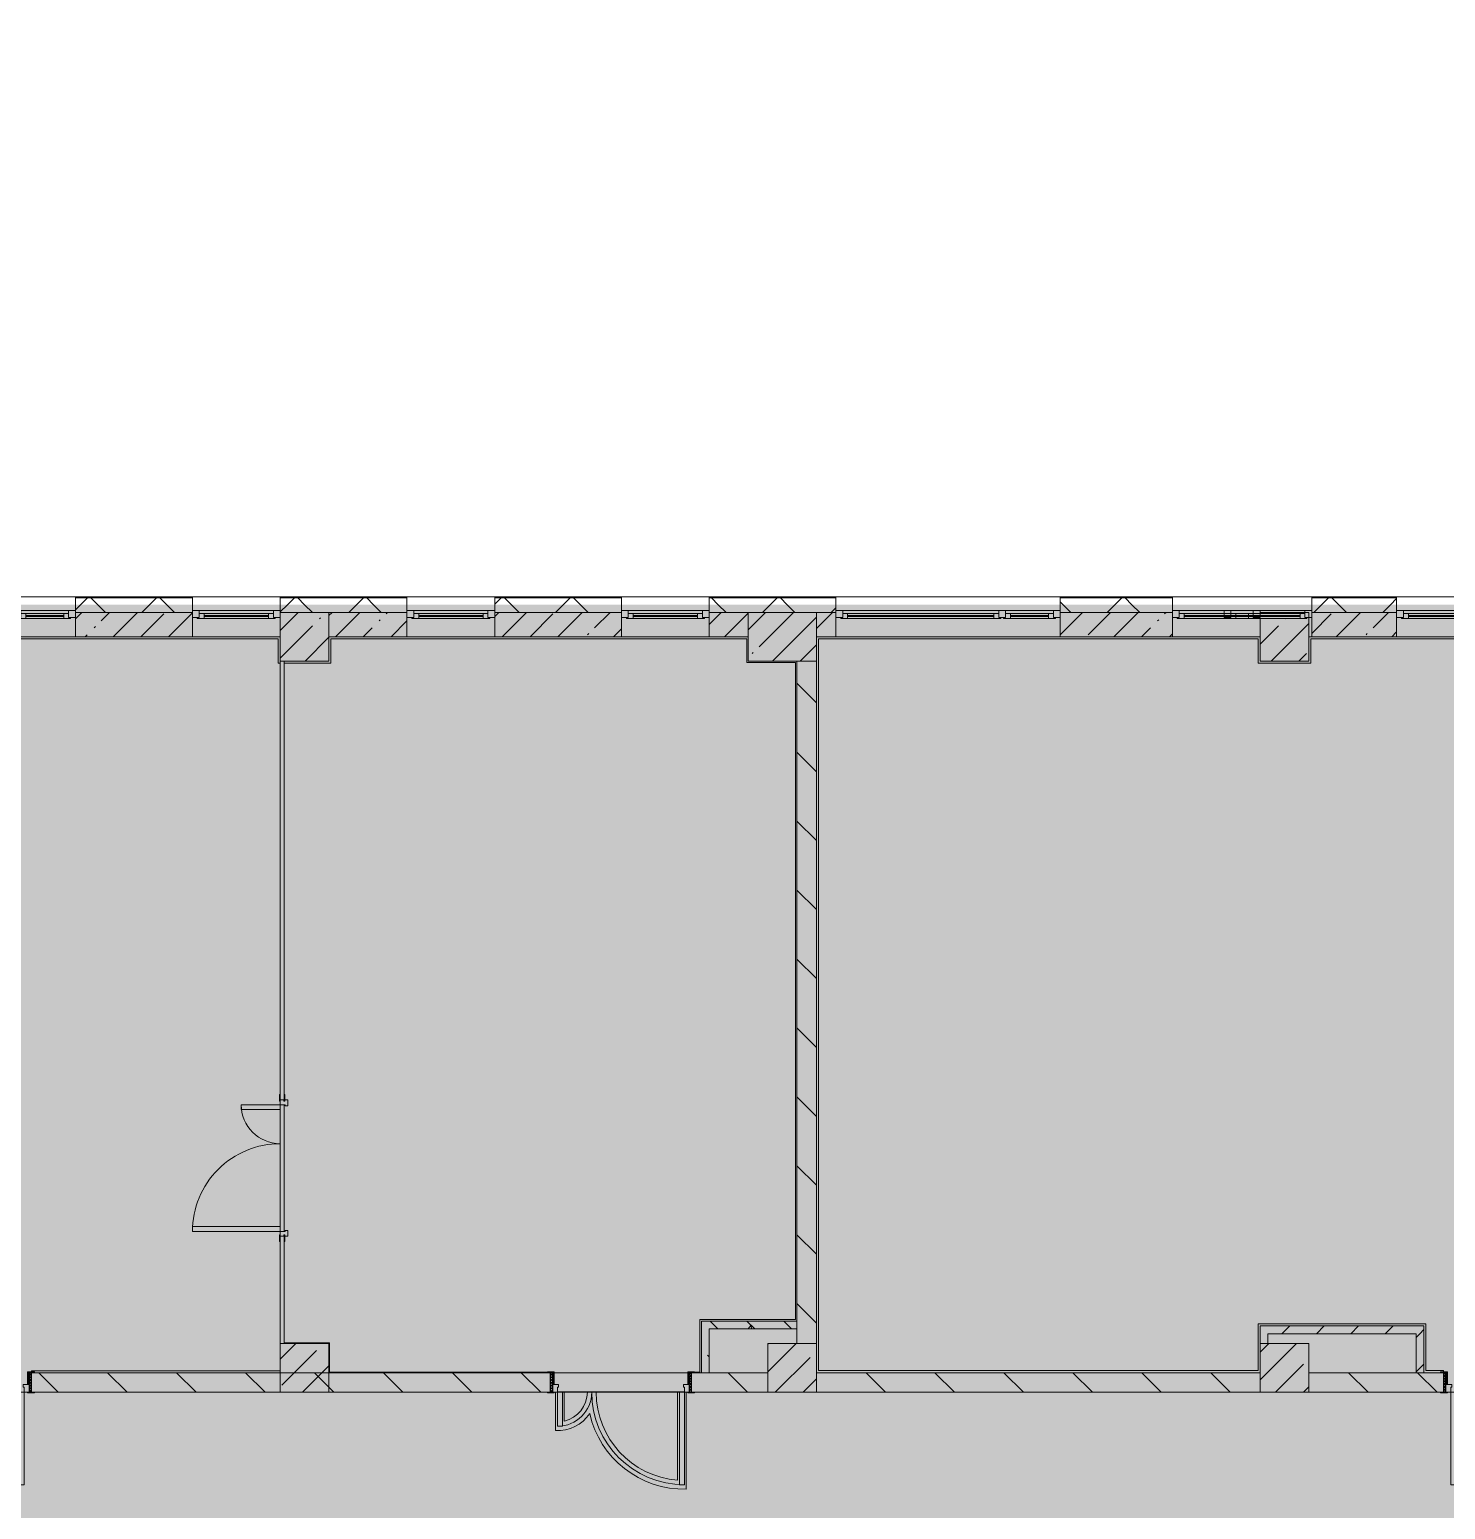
# Model space of a CAD drawing. Header units: millimetres. Extents: x 81303 to 275082, y -8553 to 29000.
# Drawn here: x 251052 to 265573, y 12198 to 27379 of the extents above; entities that cross this region are included whole.
import ezdxf

# ---------------------------------------------------------------- set-up
doc = ezdxf.new("R2010")
doc.units = ezdxf.units.MM
doc.layers.add('A-DETL-GENF-2', color=7, linetype='Continuous', lineweight=9, true_color=0xc0c0c0, transparency=0.4)
for name, color, linetype, lineweight, true_color in [('A-DOOR-1', 7, 'Continuous', 5, 0xb7b7b7), ('A-DOOR-2', 7, 'Continuous', 5, 0xe2e2e2), ('A-DOOR-3', 7, 'Continuous', 5, 0xaaaaaa), ('A-DOOR-FRAM-1', 7, 'Continuous', 5, 0xe2e2e2), ('A-DOOR-FRAM-2', 7, 'Continuous', 5, 0xb7b7b7), ('A-DOOR-FRAM-3', 7, 'Continuous', 5, 0xaaaaaa), ('A-FLOR-1', 7, 'Continuous', 5, 0xb7b7b7), ('A-GLAZ-2', 7, 'Continuous', 5, 0x737373), ('A-WALL-4', 7, 'Continuous', 5, 0x737373), ('A-WALL-5', 7, 'Continuous', 9, 0x737373), ('I-WALL-4', 7, 'Continuous', 5, 0x737373), ('I-WALL-5', 7, 'Continuous', 5, 0x787878), ('S-COLS-4', 7, 'Continuous', 5, 0x737373)]:
    doc.layers.add(name, color=color, linetype=linetype, lineweight=lineweight, true_color=true_color)
for name, color, linetype, lineweight in [('A-WALL', 7, 'Continuous', 9), ('A-WALL-3', 7, 'Continuous', 5), ('I-WALL-3', 7, 'Continuous', 5), ('S-COLS-3', 7, 'Continuous', 5)]:
    doc.layers.add(name, color=color, linetype=linetype, lineweight=lineweight)
pattern_1 = [(45, (148072.5, 0), (-285.1231, 285.1231), []), (45, (148357.62, 0), (-285.1231, 285.1231), [504.031, -100.806, 16.764, -84.042])]
pattern_2 = [(135, (148072.5, 0), (-353.5534, -353.5534), [])]
pattern_3 = [(45, (148072.5, 0), (-353.5534, 353.5534), []), (135, (148072.5, 0), (-353.5534, -353.5534), [])]
pattern_4 = [(135, (148072.5, 0), (-377.1708, -377.1708), [533.4, -88.9, 17.78, -88.9]), (135, (148072.5, 376.94), (-377.1708, -377.1708), []), (50, (148072.5, 0), (637.6445, -55.7866), [66.675, -733.425]), (355, (148072.5, 0), (-123.3494, 668.6992), [53.34, -586.74]), (100.451, (148125.64, -4.65), (514.299, 612.908), [56.665, -623.315]), (46.184, (148072.5, 177.8), (948.7764, -147.1497), [100.012, -1100.137]), (96.636, (148151.6, 165.5), (830.909, 865.997), [84.998, -934.973]), (351.184, (148072.5, 177.8), (830.918, 865.988), [80.01, -880.11]), (21, (148161.4, 133.35), (530.6506, -357.9283), [66.675, -733.425]), (326, (148161.4, 133.35), (216.308, 644.6585), [53.34, -586.74]), (71.451, (148205.6, 103.5), (746.9596, 286.7243), [56.665, -623.315]), (37.5, (148072.5, 0), (10.81053, 295.9426), [16.764, -562.864, 16.764, -578.866, -588.962]), (37.5, (148072.5, 0), (10.81053, 295.9426), [-1175.258, 16.764, -572.198]), (7.5, (148072.5, 0), (233.8692, 350.63175), [16.764, -322.834, 16.764, -549.529, -224.472]), (7.5, (148072.5, 0), (233.8692, 350.63175), [-905.891, 16.764, -207.708]), (327.5, (147874.25, 0), (474.5678, -20.0513), [16.764, -205.486, 16.764, -676.656, -920.115]), (327.5, (147874.25, 0), (474.5678, -20.0513), [-915.67, 16.764, -903.351]), (317.5, (147785.35, 0), (518.4522, 88.9934), [16.764, -272.161, 16.764, -443.738, -653.415]), (317.5, (147785.35, 0), (518.4522, 88.9934), [-749.427, 16.764, -636.651])]
pattern_5 = [(45, (148072.5, 0), (-176.7767, 176.7767), [])]

# ---------------------------------------------------------------- blocks, each defined once
blk = doc.blocks.new('120_Окно_СКБ_1Ст - 120_Окно_СКБ_1Ст 900х2500_h_ с форточкой-22877787-3_10_3_птичка')
at = {"layer": 'A-GLAZ-2'}
for p, q in [((-450, -127), (-450, -57)), ((-450, -57), (-380, -57)), ((450, -57), (-450, -57)), ((-380, -127), (-450, -127)), ((-450, -127), (-400, -127)), ((-380, -127), (-400, -127)), ((-400, -127), (-400, -137)), ((-400, -137), (400, -137)), ((400, -137), (-400, -137)), ((-380, -57), (-380, -127)), ((380, -87), (-380, -87)), ((-380, -87), (-380, -127)), ((-330, -137), (-330, -87)), ((-330, -107), (330, -107)), ((330, -117), (-330, -117)), ((330, -137), (330, -87)), ((380, -127), (380, -57)), ((380, -57), (450, -57)), ((380, -127), (380, -87)), ((450, -127), (380, -127)), ((400, -127), (380, -127)), ((400, -137), (400, -127)), ((450, -57), (450, -127))]:
    blk.add_line(p, q, dxfattribs=at)
blk = doc.blocks.new('120_Окно_СКБ_1Ст - 120_Окно_СКБ_1Ст 900х2500_h_ с форточкой-22876038-3_10_3_птичка')
at = {"layer": 'A-GLAZ-2'}
for p, q in [((-450, -127), (-450, -57)), ((-450, -57), (-380, -57)), ((450, -57), (-450, -57)), ((-380, -127), (-450, -127)), ((-450, -127), (-400, -127)), ((-380, -127), (-400, -127)), ((-400, -127), (-400, -137)), ((-400, -137), (400, -137)), ((400, -137), (-400, -137)), ((-380, -57), (-380, -127)), ((380, -87), (-380, -87)), ((-380, -87), (-380, -127)), ((-330, -137), (-330, -87)), ((-330, -107), (330, -107)), ((330, -117), (-330, -117)), ((330, -137), (330, -87)), ((380, -127), (380, -57)), ((380, -57), (450, -57)), ((380, -127), (380, -87)), ((450, -127), (380, -127)), ((400, -127), (380, -127)), ((400, -127), (450, -127)), ((400, -137), (400, -127)), ((450, -57), (450, -127))]:
    blk.add_line(p, q, dxfattribs=at)
blk = doc.blocks.new('120_Окно_СКБ_1Ст - 120_Окно_СКБ_1Ст 900х2500_h_ с форточкой-V58-3_10_3_птичка')
at = {"layer": 'A-GLAZ-2'}
for p, q in [((-450, -127), (-450, -57)), ((-450, -57), (-380, -57)), ((450, -57), (-450, -57)), ((-380, -127), (-450, -127)), ((-450, -127), (-400, -127)), ((-380, -127), (-400, -127)), ((-400, -127), (-400, -137)), ((-400, -137), (400, -137)), ((400, -137), (-400, -137)), ((-380, -57), (-380, -127)), ((380, -87), (-380, -87)), ((-380, -87), (-380, -127)), ((-330, -137), (-330, -87)), ((-330, -107), (330, -107)), ((330, -117), (-330, -117)), ((330, -137), (330, -87)), ((380, -127), (380, -57)), ((380, -57), (450, -57)), ((380, -127), (380, -87)), ((450, -127), (380, -127)), ((400, -127), (380, -127)), ((400, -127), (450, -127)), ((400, -137), (400, -127)), ((450, -57), (450, -127))]:
    blk.add_line(p, q, dxfattribs=at)
blk = doc.blocks.new('120_Окно_СКБ_2Ст_Фрамуга сверху - 120_Окно_СКБ_2Ст_2300х2500_h_ ДОО-19727959-3_10_3_птичка')
at = {"layer": 'A-GLAZ-2'}
for p, q in [((-1150, -127), (-1150, -57)), ((-1150, -57), (-1080, -57)), ((1150, -57), (-1150, -57)), ((-1080, -127), (-1150, -127)), ((-1150, -127), (-1100, -127)), ((-1080, -127), (-1100, -127)), ((-1100, -127), (-1100, -137)), ((-1100, -137), (540, -137)), ((540, -137), (-1100, -137)), ((-1080, -57), (-1080, -127)), ((-1080, -57), (1080, -57)), ((520, -87), (-1080, -87)), ((-1080, -87), (-1080, -127)), ((-1030, -137), (-1030, -87)), ((-1030, -107), (470, -107)), ((470, -117), (-1030, -117)), ((470, -137), (470, -87)), ((520, -127), (520, -57)), ((520, -57), (590, -57)), ((520, -127), (520, -87)), ((590, -127), (520, -127)), ((540, -127), (520, -127)), ((540, -127), (570, -127)), ((540, -127), (570, -127)), ((540, -137), (540, -127)), ((590, -127), (570, -127)), ((570, -127), (570, -137)), ((570, -137), (1100, -137)), ((1100, -137), (570, -137)), ((590, -57), (590, -127)), ((1080, -87), (590, -87)), ((590, -87), (590, -127)), ((640, -137), (640, -87)), ((640, -107), (1030, -107)), ((1030, -117), (640, -117)), ((1030, -137), (1030, -87)), ((1080, -127), (1080, -57)), ((1080, -57), (1150, -57)), ((1080, -127), (1080, -87)), ((1150, -127), (1080, -127)), ((1100, -127), (1080, -127)), ((1100, -127), (1150, -127)), ((1100, -137), (1100, -127)), ((1150, -57), (1150, -127))]:
    blk.add_line(p, q, dxfattribs=at)
blk = doc.blocks.new('120_Окно_СКБ_2Ст_Фрамуга сверху - 120_Окно_СКБ_2Ст_2300х2500_h_ ДОО-23103760-3_10_3_птичка')
at = {"layer": 'A-GLAZ-2'}
for p, q in [((-1150, -127), (-1150, -57)), ((-1150, -57), (-1080, -57)), ((1150, -57), (-1150, -57)), ((-1080, -127), (-1150, -127)), ((-1150, -127), (-1100, -127)), ((-1080, -127), (-1100, -127)), ((-1100, -127), (-1100, -137)), ((-1100, -137), (540, -137)), ((540, -137), (-1100, -137)), ((-1080, -57), (-1080, -127)), ((-1080, -57), (1080, -57)), ((520, -87), (-1080, -87)), ((-1080, -87), (-1080, -127)), ((-1030, -137), (-1030, -87)), ((-1030, -107), (470, -107)), ((470, -117), (-1030, -117)), ((470, -137), (470, -87)), ((520, -127), (520, -57)), ((520, -57), (590, -57)), ((520, -127), (520, -87)), ((590, -127), (520, -127)), ((540, -127), (520, -127)), ((540, -127), (570, -127)), ((540, -127), (570, -127)), ((540, -137), (540, -127)), ((590, -127), (570, -127)), ((570, -127), (570, -137)), ((570, -137), (1100, -137)), ((1100, -137), (570, -137)), ((590, -57), (590, -127)), ((1080, -87), (590, -87)), ((590, -87), (590, -127)), ((640, -137), (640, -87)), ((640, -107), (1030, -107)), ((1030, -117), (640, -117)), ((1030, -137), (1030, -87)), ((1080, -127), (1080, -57)), ((1080, -57), (1150, -57)), ((1080, -127), (1080, -87)), ((1150, -127), (1080, -127)), ((1100, -127), (1080, -127)), ((1100, -127), (1150, -127)), ((1100, -137), (1100, -127)), ((1150, -57), (1150, -127))]:
    blk.add_line(p, q, dxfattribs=at)
blk = doc.blocks.new('110_Дверь_СКБ_2Ст - Д-6_л__ ДОО_Дв_1450x2100h_Дверь из раздевальной в коридор-32357677-3_10_3_птичка')
at = {"layer": 'A-DOOR-2'}
for points in [[(-587.5, 1050), (-637.5, 1050), (-637.5, 100), (-587.5, 100), (-587.5, 543.6)], [(612.5, 450), (612.5, 100), (662.5, 100), (662.5, 450)]]:
    blk.add_hatch(color=256, dxfattribs=at).paths.add_polyline_path(points)
h = blk.add_hatch(color=256, dxfattribs=at)
h.paths.add_polyline_path([(662.5, 100), (662.5, 50), (652.5, 50), (652.5, 20), (712.5, 20), (712.5, 100), (672.8, 100)])
h.paths.add_polyline_path([(-637.5, 100), (-687.5, 100), (-687.5, 20), (-627.5, 20), (-627.5, 50), (-637.5, 50)])
at = {"layer": 'A-DOOR-3'}
h = blk.add_hatch(dxfattribs=at)
h.set_pattern_fill('FP_91', color=256, style=0, pattern_type=2)
h.set_pattern_definition([(135, (1576.41, 164.685), (-14.14214, -14.14214), []), (225, (1576.41, 164.685), (14.14214, -14.14214), [])])
h.paths.add_polyline_path([(737.5, 100), (712.5, 100), (712.5, -100), (737.5, -100), (737.5, -34.8)])
at = {"layer": 'A-DOOR-FRAM-1'}
for points in [[(-672.5, 108), (-742.5, 108), (-742.5, 100), (-672.5, 100)], [(-672.5, 20), (-687.5, 20), (-687.5, -100), (-672.5, -100), (-672.5, -34.8)], [(697.5, 108), (697.5, 100), (767.5, 100), (767.5, 108)], [(712.5, 20), (697.5, 20), (697.5, -100), (712.5, -100), (712.5, -34.8)], [(-672.5, -100), (-742.5, -100), (-742.5, -108), (-672.5, -108)], [(697.5, -100), (697.5, -108), (767.5, -108), (767.5, -100)]]:
    blk.add_hatch(color=256, dxfattribs=at).paths.add_polyline_path(points)
at = {"layer": 'A-DOOR-FRAM-3'}
h = blk.add_hatch(dxfattribs=at)
h.set_pattern_fill('FP_92', color=256, style=0, pattern_type=2)
h.set_pattern_definition([(45, (-546.384, 164.685), (-14.1421, 14.1421), []), (135, (-546.384, 164.685), (-14.1421, -14.1421), [])])
h.paths.add_polyline_path([(-712.5, 100), (-712.5, -100), (-687.5, -100), (-687.5, 100)])
at = {"layer": 'A-DOOR-1'}
for p, q in [((-637.5, 1050), (-637.5, 100)), ((-587.5, 1050), (-637.5, 1050)), ((-587.5, 100), (-587.5, 1050)), ((662.5, 450), (612.5, 450)), ((612.5, 450), (612.5, 100)), ((662.5, 100), (662.5, 450)), ((-637.5, 100), (-587.5, 100)), ((612.5, 100), (662.5, 100))]:
    blk.add_line(p, q, dxfattribs=at)
for centre, radius, start, end in [((-637.5, 100), 950, 0, 90), ((662.5, 100), 350, 90, 180)]:
    blk.add_arc(centre, radius, start, end, dxfattribs=at)
at = {"layer": 'A-DOOR-FRAM-2'}
for p, q in [((-672.5, 108), (-742.5, 108)), ((-742.5, 108), (-742.5, 100)), ((-742.5, 100), (-672.5, 100)), ((-687.5, 100), (-712.5, 100)), ((-712.5, 100), (-712.5, -100)), ((-637.5, 100), (-687.5, 100)), ((-687.5, 100), (-687.5, 20)), ((-687.5, -100), (-687.5, 100)), ((-687.5, 20), (-627.5, 20)), ((-672.5, 20), (-687.5, 20)), ((-687.5, 20), (-687.5, -100)), ((-672.5, 100), (-672.5, 108)), ((-672.5, -100), (-672.5, 20)), ((-637.5, 50), (-637.5, 100)), ((-627.5, 50), (-637.5, 50)), ((-627.5, 20), (-627.5, 50)), ((662.5, 50), (652.5, 50)), ((652.5, 50), (652.5, 20)), ((652.5, 20), (712.5, 20)), ((662.5, 100), (662.5, 50)), ((712.5, 100), (662.5, 100)), ((767.5, 108), (697.5, 108)), ((697.5, 108), (697.5, 100)), ((697.5, 100), (767.5, 100)), ((712.5, 20), (697.5, 20)), ((697.5, 20), (697.5, -100)), ((712.5, 20), (712.5, 100)), ((737.5, 100), (712.5, 100)), ((712.5, 100), (712.5, -100)), ((712.5, -100), (712.5, 20)), ((737.5, -100), (737.5, 100)), ((767.5, 100), (767.5, 108)), ((-672.5, -100), (-742.5, -100)), ((-742.5, -100), (-742.5, -108)), ((-742.5, -108), (-672.5, -108)), ((-712.5, -100), (-687.5, -100)), ((-687.5, -100), (-672.5, -100)), ((-672.5, -108), (-672.5, -100)), ((697.5, -100), (712.5, -100)), ((767.5, -100), (697.5, -100)), ((697.5, -100), (697.5, -108)), ((697.5, -108), (767.5, -108)), ((712.5, -100), (737.5, -100)), ((767.5, -108), (767.5, -100))]:
    blk.add_line(p, q, dxfattribs=at)
blk = doc.blocks.new('BSC_Колонна _Прямоугольная - 500х500-23282985-3_10_3_птичка')
at = {"layer": 'S-COLS-3'}
h = blk.add_hatch(dxfattribs=at)
h.set_pattern_fill('FP_106', color=256, style=0, pattern_type=2)
h.set_pattern_definition([(45, (-115850.45, -21150), (-285.1231, 285.1231), []), (45, (-115565.32, -21150), (-285.1231, 285.1231), [504.031, -100.806, 16.764, -84.042])])
h.paths.add_polyline_path([(-250, -250), (250, -250), (250, 250), (-250, 250), (-250, 238), (210, 238), (210, 198), (230, 198), (230, 188), (-250, 188)])
at = {"layer": 'S-COLS-4'}
for p, q in [((250, 250), (-250, 250)), ((-250, 250), (-250, 238)), ((-250, 188), (-250, -250)), ((250, -250), (250, 250)), ((-250, -250), (250, -250))]:
    blk.add_line(p, q, dxfattribs=at)
blk = doc.blocks.new('BSC_Колонна _Прямоугольная - 500х500-23282986-3_10_3_птичка')
at = {"layer": 'S-COLS-3'}
h = blk.add_hatch(dxfattribs=at)
h.set_pattern_fill('FP_118', color=256, style=0, pattern_type=2)
h.set_pattern_definition([(45, (-105800, -21150), (-285.1231, 285.1231), []), (45, (-105514.88, -21150), (-285.1231, 285.1231), [504.031, -100.806, 16.764, -84.042])])
h.paths.add_polyline_path([(-250, -250), (250, -250), (250, 250), (-250, 250), (-250, -95)])
at = {"layer": 'S-COLS-4'}
for p, q in [((250, 250), (-250, 250)), ((-250, 250), (-250, -250)), ((250, -250), (250, 250)), ((-250, -250), (250, -250))]:
    blk.add_line(p, q, dxfattribs=at)
blk = doc.blocks.new('BSC_Колонна _Прямоугольная - 700х500-V130-3_10_3_птичка')
at = {"layer": 'S-COLS-3'}
h = blk.add_hatch(dxfattribs=at)
h.set_pattern_fill('FP_126', color=256, style=0, pattern_type=2)
h.set_pattern_definition([(45, (-110700, -21150), (-285.1231, 285.1231), []), (45, (-110414.88, -21150), (-285.1231, 285.1231), [504.031, -100.806, 16.764, -84.042])])
h.paths.add_polyline_path([(-350, -250), (350, -250), (350, 250), (-350, 250)])
at = {"layer": 'S-COLS-4'}
for p, q in [((350, 250), (-350, 250)), ((-350, 250), (-350, -250)), ((350, -250), (350, 250)), ((-350, -250), (350, -250))]:
    blk.add_line(p, q, dxfattribs=at)
blk = doc.blocks.new('110_Дверь_СКБ_2Ст - Д-5_п_ Из игровой в коридор-32357676-3_10_3_птичка')
at = {"layer": 'A-DOOR-2'}
for points in [[(-638, 920), (-638, 20), (-588, 20), (-588, 920)], [(612, 226), (612, 20), (662, 20), (662, 420), (612, 420)]]:
    blk.add_hatch(color=256, dxfattribs=at).paths.add_polyline_path(points)
h = blk.add_hatch(color=256, dxfattribs=at)
h.paths.add_polyline_path([(-688, 20), (-688, -60), (-628, -60), (-628, -30), (-638, -30), (-638, 20)])
h.paths.add_polyline_path([(652, -60), (712, -60), (712, 20), (662, 20), (662, -30), (652, -30)])
at = {"layer": 'A-DOOR-FRAM-1'}
for points in [[(-742, 20), (-672, 20), (-672, 28), (-742, 28)], [(698, 20), (768, 20), (768, 28), (698, 28)], [(-742, -28), (-672, -28), (-672, -20), (-742, -20)], [(698, -28), (768, -28), (768, -20), (698, -20)]]:
    blk.add_hatch(color=256, dxfattribs=at).paths.add_polyline_path(points)
at = {"layer": 'A-DOOR-1'}
for p, q in [((-638, 920), (-638, 20)), ((-588, 920), (-638, 920)), ((-588, 20), (-588, 920)), ((662, 420), (612, 420)), ((612, 420), (612, 20)), ((662, 20), (662, 420)), ((-638, 20), (-588, 20)), ((612, 20), (662, 20))]:
    blk.add_line(p, q, dxfattribs=at)
for centre, radius, start, end in [((-638, 20), 900, 0, 90), ((662, 20), 400, 90, 180)]:
    blk.add_arc(centre, radius, start, end, dxfattribs=at)
at = {"layer": 'A-DOOR-FRAM-2'}
for p, q in [((-672, 28), (-742, 28)), ((-742, 28), (-742, 20)), ((-742, 20), (-672, 20)), ((-638, 20), (-688, 20)), ((-688, 20), (-688, -60)), ((-672, 20), (-672, 28)), ((-638, -30), (-638, 20)), ((662, 20), (662, -30)), ((712, 20), (662, 20)), ((768, 28), (698, 28)), ((698, 28), (698, 20)), ((698, 20), (768, 20)), ((712, -60), (712, 20)), ((768, 20), (768, 28)), ((-672, -20), (-742, -20)), ((-742, -20), (-742, -28)), ((-742, -28), (-672, -28)), ((-688, -60), (-628, -60)), ((-672, -19), (-688, -19)), ((-688, -19), (-688, -20)), ((-688, -20), (-672, -20)), ((-672, -20), (-672, -19)), ((-672, -28), (-672, -20)), ((-628, -30), (-638, -30)), ((-628, -60), (-628, -30)), ((662, -30), (652, -30)), ((652, -30), (652, -60)), ((652, -60), (712, -60)), ((712, -19), (698, -19)), ((698, -19), (698, -20)), ((698, -20), (712, -20)), ((768, -20), (698, -20)), ((698, -20), (698, -28)), ((698, -28), (768, -28)), ((712, -20), (712, -19)), ((768, -28), (768, -20))]:
    blk.add_line(p, q, dxfattribs=at)
blk = doc.blocks.new('120_Окно_СКБ_1Ст - 120_Окно_СКБ_1Ст 900х2500_h_ с форточкой-V150-3_10_3_птичка')
at = {"layer": 'A-GLAZ-2'}
for p, q in [((-450, -127), (-450, -57)), ((-450, -57), (-380, -57)), ((450, -57), (-450, -57)), ((-380, -127), (-450, -127)), ((-380, -127), (-400, -127)), ((-400, -127), (-400, -137)), ((-400, -137), (400, -137)), ((400, -137), (-400, -137)), ((-380, -57), (-380, -127)), ((380, -87), (-380, -87)), ((-380, -87), (-380, -127)), ((-330, -137), (-330, -87)), ((-330, -107), (330, -107)), ((330, -117), (-330, -117)), ((330, -137), (330, -87)), ((380, -127), (380, -57)), ((380, -57), (450, -57)), ((380, -127), (380, -87)), ((450, -127), (380, -127)), ((400, -127), (380, -127)), ((400, -137), (400, -127)), ((420, -127), (450, -127)), ((450, -57), (450, -127))]:
    blk.add_line(p, q, dxfattribs=at)
blk = doc.blocks.new('110_Дверь_СКБ_2Ст - Д-6_п__ ДОО_Дв_1450x2100h_Дверь из раздевальной в коридор-32358047-3_10_3_птичка')
at = {"layer": 'A-DOOR-2'}
h = blk.add_hatch(color=256, dxfattribs=at)
h.paths.add_polyline_path([(662.5, -100), (712.5, -100), (712.5, -20), (652.5, -20), (652.5, -50), (662.5, -50)])
h.paths.add_polyline_path([(-687.5, -100), (-637.5, -100), (-637.5, -50), (-627.5, -50), (-627.5, -20), (-687.5, -20)])
for points in [[(-587.5, -1050), (-587.5, -100), (-637.5, -100), (-637.5, -1050)], [(662.5, -450), (662.5, -100), (612.5, -100), (612.5, -450)]]:
    blk.add_hatch(color=256, dxfattribs=at).paths.add_polyline_path(points)
at = {"layer": 'A-DOOR-3'}
h = blk.add_hatch(dxfattribs=at)
h.set_pattern_fill('FP_148', color=256, style=0, pattern_type=2)
h.set_pattern_definition([(225, (1576.41, -164.685), (-14.14214, 14.14214), []), (135, (1576.41, -164.685), (14.14214, 14.14214), [])])
h.paths.add_polyline_path([(737.5, -100), (737.5, 100), (712.5, 100), (712.5, -100)])
at = {"layer": 'A-DOOR-FRAM-1'}
for points in [[(-672.5, 100), (-672.5, 108), (-742.5, 108), (-742.5, 100)], [(-672.5, -20), (-672.5, 100), (-687.5, 100), (-687.5, -20)], [(767.5, 100), (767.5, 108), (697.5, 108), (697.5, 100)], [(712.5, -20), (712.5, 100), (697.5, 100), (697.5, -20)], [(-672.5, -108), (-672.5, -100), (-742.5, -100), (-742.5, -108)], [(767.5, -108), (767.5, -100), (697.5, -100), (697.5, -108)]]:
    blk.add_hatch(color=256, dxfattribs=at).paths.add_polyline_path(points)
at = {"layer": 'A-DOOR-FRAM-3'}
h = blk.add_hatch(dxfattribs=at)
h.set_pattern_fill('FP_149', color=256, style=0, pattern_type=2)
h.set_pattern_definition([(315, (-546.384, -164.685), (-14.1421, -14.1421), []), (225, (-546.384, -164.685), (-14.1421, 14.1421), [])])
h.paths.add_polyline_path([(-687.5, -100), (-687.5, 100), (-712.5, 100), (-712.5, -100)])
at = {"layer": 'A-DOOR-1'}
for p, q in [((-637.5, -100), (-587.5, -100)), ((-637.5, -1050), (-637.5, -100)), ((-587.5, -100), (-587.5, -1050)), ((612.5, -100), (662.5, -100)), ((612.5, -450), (612.5, -100)), ((662.5, -100), (662.5, -450)), ((662.5, -450), (612.5, -450)), ((-587.5, -1050), (-637.5, -1050))]:
    blk.add_line(p, q, dxfattribs=at)
for centre, radius, start, end in [((-637.5, -100), 950, 270, 360), ((662.5, -100), 350, 180, 270)]:
    blk.add_arc(centre, radius, start, end, dxfattribs=at)
at = {"layer": 'A-DOOR-FRAM-2'}
for p, q in [((-742.5, 108), (-672.5, 108)), ((-742.5, 100), (-742.5, 108)), ((-672.5, 100), (-742.5, 100)), ((-712.5, 100), (-687.5, 100)), ((-712.5, -100), (-712.5, 100)), ((-687.5, 100), (-687.5, -100)), ((-687.5, 100), (-672.5, 100)), ((-687.5, -20), (-687.5, 100)), ((-672.5, 108), (-672.5, 100)), ((-672.5, 100), (-672.5, -20)), ((697.5, 100), (697.5, 108)), ((697.5, 108), (767.5, 108)), ((697.5, -20), (697.5, 100)), ((697.5, 100), (712.5, 100)), ((767.5, 100), (697.5, 100)), ((712.5, -100), (712.5, 100)), ((712.5, 100), (737.5, 100)), ((712.5, 100), (712.5, -20)), ((737.5, 100), (737.5, -100)), ((767.5, 108), (767.5, 100)), ((-742.5, -100), (-672.5, -100)), ((-742.5, -108), (-742.5, -100)), ((-672.5, -108), (-742.5, -108)), ((-687.5, -100), (-712.5, -100)), ((-687.5, -20), (-627.5, -20)), ((-687.5, -100), (-687.5, -20)), ((-672.5, -20), (-687.5, -20)), ((-637.5, -100), (-687.5, -100)), ((-672.5, -100), (-672.5, -108)), ((-637.5, -50), (-637.5, -100)), ((-627.5, -50), (-637.5, -50)), ((-627.5, -20), (-627.5, -50)), ((652.5, -20), (712.5, -20)), ((652.5, -50), (652.5, -20)), ((662.5, -50), (652.5, -50)), ((662.5, -100), (662.5, -50)), ((712.5, -100), (662.5, -100)), ((712.5, -20), (697.5, -20)), ((697.5, -108), (697.5, -100)), ((697.5, -100), (767.5, -100)), ((767.5, -108), (697.5, -108)), ((712.5, -20), (712.5, -100)), ((737.5, -100), (712.5, -100)), ((767.5, -100), (767.5, -108))]:
    blk.add_line(p, q, dxfattribs=at)

msp = doc.modelspace()

# ---------------------------------------------------------------- hatches: boundary and pattern name
at = {"layer": 'A-DETL-GENF-2'}
msp.add_hatch(color=256, dxfattribs=at).paths.add_polyline_path([(273305.5, -258), (273305.5, 21479), (241405.5, 21479), (241405.5, 27379), (232642.5, 27379), (232642.5, 10208.3), (237282.5, 10208.3), (237282.5, -258), (272060.1, -258)])
at = {"layer": 'A-WALL-3'}
h = msp.add_hatch(dxfattribs=at)
h.set_pattern_fill('FP_58', color=256, style=0, pattern_type=2)
h.set_pattern_definition(pattern_3)
h.paths.add_polyline_path([(273152.5, 21400), (273302.5, 21400), (273302.5, 21479), (268222.7, 21479), (268222.7, 21400), (272902.5, 21400)])
h.paths.add_polyline_path([(267322.7, 21400), (267322.7, 21479), (265972.9, 21479), (265972.9, 21400), (266466.9, 21400)])
h.paths.add_polyline_path([(254348.2, 21400), (254922.9, 21400), (254922.9, 21479), (253622.7, 21479), (253622.7, 21400), (254122.5, 21400)])
h.paths.add_polyline_path([(255822.9, 21400), (257122.9, 21400), (257122.9, 21479), (255822.9, 21479)])
h.paths.add_polyline_path([(241376.6, 21400), (241382.5, 21400), (241382.5, 21550), (241362.5, 21550), (241362.5, 21400)])
h.paths.add_polyline_path([(258022.9, 21400), (259322.5, 21400), (259322.5, 21479), (258022.9, 21479)])
h.paths.add_polyline_path([(261622.5, 21400), (262772.9, 21400), (262772.9, 21479), (261622.5, 21479)])
h.paths.add_polyline_path([(264202.9, 21400), (265072.9, 21400), (265072.9, 21479), (264202.9, 21479)])
h.paths.add_polyline_path([(244682.5, 21400), (249222.5, 21400), (249222.5, 21479), (244682.5, 21479)])
h.paths.add_polyline_path([(251522.5, 21400), (252722.7, 21400), (252722.7, 21479), (251522.5, 21479)])
h = msp.add_hatch(dxfattribs=at)
h.set_pattern_fill('FP_58', color=256, style=0, pattern_type=2)
h.set_pattern_definition(pattern_3)
h.paths.add_polyline_path([(273231.5, 21479), (273302.5, 21479), (273302.5, 21550), (268222.7, 21550), (268222.7, 21479), (273113.2, 21479)])
h.paths.add_polyline_path([(247822.8, 21479), (249222.5, 21479), (249222.5, 21550), (244682.5, 21550), (244682.5, 21479), (246561.6, 21479)])
h.paths.add_polyline_path([(251522.5, 21479), (252722.7, 21479), (252722.7, 21550), (251522.5, 21550)])
h.paths.add_polyline_path([(267322.7, 21479), (267322.7, 21550), (265972.9, 21550), (265972.9, 21479), (266611.8, 21479)])
h.paths.add_polyline_path([(264602.4, 21479), (265072.9, 21479), (265072.9, 21550), (264202.9, 21550), (264202.9, 21479)])
h.paths.add_polyline_path([(254307.5, 21479), (254922.9, 21479), (254922.9, 21550), (253622.7, 21550), (253622.7, 21479), (254122.5, 21479)])
h.paths.add_polyline_path([(262738, 21479), (262772.9, 21479), (262772.9, 21550), (261622.5, 21550), (261622.5, 21479), (262228.4, 21479)])
h.paths.add_polyline_path([(259122.5, 21479), (259322.5, 21479), (259322.5, 21550), (258022.9, 21550), (258022.9, 21479), (259009.2, 21479)])
h.paths.add_polyline_path([(255822.9, 21479), (257122.9, 21479), (257122.9, 21550), (255822.9, 21550)])
at = {"layer": 'I-WALL-3'}
h = msp.add_hatch(dxfattribs=at)
h.set_pattern_fill('FP_54', color=256, style=0, pattern_type=2)
h.set_pattern_definition(pattern_1)
h.paths.add_polyline_path([(259322.5, 21150), (259322.5, 21400), (259122.5, 21400), (259122.5, 21150)])
h.paths.add_polyline_path([(257122.9, 21150), (257122.9, 21400), (255822.9, 21400), (255822.9, 21150)])
h.paths.add_polyline_path([(269112.5, 21150), (269112.5, 21400), (268922.5, 21400), (268922.5, 21150)])
h.paths.add_polyline_path([(258022.9, 21150), (258422.5, 21150), (258422.5, 21400), (258022.9, 21400)])
h.paths.add_polyline_path([(266466.9, 21150), (267322.7, 21150), (267322.7, 21400), (265972.9, 21400), (265972.9, 21150)])
h.paths.add_polyline_path([(261622.5, 21150), (262772.9, 21150), (262772.9, 21400), (261622.5, 21400)])
h.paths.add_polyline_path([(265072.9, 21150), (265072.9, 21400), (264202.9, 21400), (264202.9, 21150), (264602.4, 21150)])
h.paths.add_polyline_path([(251551.6, 21150), (252722.7, 21150), (252722.7, 21400), (251522.5, 21400), (251522.5, 21150)])
h.paths.add_polyline_path([(254122.5, 21150), (254922.9, 21150), (254922.9, 21400), (254122.5, 21400), (254122.5, 21246.1)])
h.paths.add_polyline_path([(248872.5, 21150), (249222.5, 21150), (249222.5, 21400), (248872.5, 21400)])
h = msp.add_hatch(dxfattribs=at)
h.set_pattern_fill('FP_57', color=256, style=0, pattern_type=2)
h.set_pattern_definition(pattern_2)
h.paths.add_polyline_path([(259122.5, 13900), (259122.5, 20900), (258922.5, 20900), (258922.5, 13900), (259009.2, 13900)])
h = msp.add_hatch(dxfattribs=at)
h.set_pattern_fill('FP_59', color=256, style=0, pattern_type=2)
h.set_pattern_definition(pattern_5)
h.paths.add_polyline_path([(265352.9, 14000), (265352.9, 14080), (263752.5, 14080), (263752.5, 14000), (265272.9, 14000)])
h = msp.add_hatch(dxfattribs=at)
h.set_pattern_fill('FP_59', color=256, style=0, pattern_type=2)
h.set_pattern_definition(pattern_5)
h.paths.add_polyline_path([(265352.9, 13600), (265352.9, 14000), (265272.9, 14000), (265272.9, 13600)])
h = msp.add_hatch(dxfattribs=at)
h.set_pattern_fill('FP_57', color=256, style=0, pattern_type=2)
h.set_pattern_definition(pattern_2)
h.paths.add_polyline_path([(265522.9, 13400), (265552.9, 13400), (265552.9, 13600), (264172.5, 13600), (264172.5, 13400), (264602.4, 13400)])
h.paths.add_polyline_path([(267002.9, 13400), (269002.5, 13400), (269002.5, 13600), (267002.9, 13600), (267002.9, 13534.8)])
h.paths.add_polyline_path([(256392.5, 13400), (256392.5, 13600), (251072.5, 13600), (251072.5, 13400), (256362.5, 13400)])
h.paths.add_polyline_path([(259941.4, 13400), (263672.5, 13400), (263672.5, 13600), (259122.5, 13600), (259122.5, 13400)])
h.paths.add_polyline_path([(257842.5, 13400), (258622.5, 13400), (258622.5, 13600), (257842.5, 13600), (257842.5, 13534.8)])
h.paths.add_polyline_path([(249172.5, 13400), (249622.5, 13400), (249622.5, 13600), (249172.5, 13600), (249172.5, 13534.8)])
at = {"layer": 'I-WALL-5'}
h = msp.add_hatch(dxfattribs=at)
h.set_pattern_fill('FP_64', color=256, style=0, pattern_type=2)
h.set_pattern_definition(pattern_4)
h.paths.add_polyline_path([(258022.5, 13600), (258022.5, 14130), (257942.5, 14130), (257942.5, 13600)])
h = msp.add_hatch(dxfattribs=at)
h.set_pattern_fill('FP_64', color=256, style=0, pattern_type=2)
h.set_pattern_definition(pattern_4)
h.paths.add_polyline_path([(258922.5, 14050), (258922.5, 14130), (258022.5, 14130), (258022.5, 14050)])
at = {"layer": 'S-COLS-3'}
h = msp.add_hatch(dxfattribs=at)
h.set_pattern_fill('FP_54', color=256, style=0, pattern_type=2)
h.set_pattern_definition(pattern_1)
h.paths.add_polyline_path([(254122.5, 13400), (254122.5, 13900), (253622.5, 13900), (253622.5, 13400)])
h = msp.add_hatch(dxfattribs=at)
h.set_pattern_fill('FP_54', color=256, style=0, pattern_type=2)
h.set_pattern_definition(pattern_1)
h.paths.add_polyline_path([(259009.2, 13400), (259122.5, 13400), (259122.5, 13900), (258622.5, 13900), (258622.5, 13400)])
h = msp.add_hatch(dxfattribs=at)
h.set_pattern_fill('FP_54', color=256, style=0, pattern_type=2)
h.set_pattern_definition(pattern_1)
h.paths.add_polyline_path([(264172.5, 13400), (264172.5, 13900), (263672.5, 13900), (263672.5, 13400)])

# ---------------------------------------------------------------- linework, layer by layer
at = {"layer": 'A-FLOR-1'}
for p, q in [((253602.5, 21130), (248892.5, 21130)), ((253602.5, 20880), (253602.5, 21130)), ((258407.5, 21130), (254142.5, 21130)), ((254142.5, 21130), (254142.5, 20880)), ((258407.5, 20885), (258407.5, 21130)), ((259142.5, 21130), (259142.5, 13621)), ((263652.9, 21130), (259142.5, 21130)), ((263652.9, 20880), (263652.9, 21130)), ((268202.7, 21130), (264192.9, 21130)), ((264192.9, 21130), (264192.9, 20880)), ((253622.7, 20880), (253602.5, 20880)), ((254142.5, 20880), (253662.5, 20880)), ((258907.5, 20885), (258407.5, 20885)), ((258907.5, 14145), (258907.5, 20885)), ((264192.9, 20880), (263652.9, 20880)), ((257927.5, 13605), (257927.5, 14145)), ((257927.5, 14145), (258907.5, 14145)), ((263651.5, 13621), (263651.5, 14101)), ((263651.5, 14101), (265373.9, 14101)), ((265373.9, 14101), (265373.9, 13621)), ((253662.3, 13905), (254127.5, 13905)), ((254127.5, 13905), (254127.5, 13605)), ((251072.5, 13608), (251072.5, 13620)), ((251072.5, 13620), (253622.5, 13620)), ((254127.5, 13605), (256362.5, 13605)), ((257872.5, 13605), (257927.5, 13605)), ((259142.5, 13621), (263651.5, 13621)), ((265373.9, 13621), (265552.9, 13621)), ((265552.9, 13621), (265552.9, 13608)), ((256446.7, 13400), (256446.7, 13005.6)), ((256467.5, 13405), (257767.5, 13405)), ((256536.7, 13400), (256517.5, 13400)), ((256536.7, 13102.9), (256536.7, 13400)), ((256862.9, 13400), (256772.9, 13400)), ((257717.5, 13400), (257697.9, 13400)), ((257697.9, 13400), (257697.9, 12497.7)), ((257787.9, 12405.2), (257787.9, 13400))]:
    msp.add_line(p, q, dxfattribs=at)
for centre, radius, start, end in [((256467.9, 13400), 305, 283.0427, 360), ((257767.9, 13400), 905, 180, 265.56313), ((256467.9, 13400), 395, 266.92799, 326.45952), ((257767.9, 13400), 995, 192.67054, 271.1511)]:
    msp.add_arc(centre, radius, start, end, dxfattribs=at)
at = {"layer": 'A-WALL'}
for p, q in [((252722.7, 21553), (251522.5, 21553)), ((252722.7, 21550), (251522.5, 21550)), ((254922.9, 21553), (253622.7, 21553)), ((254922.9, 21550), (253622.7, 21550)), ((257122.9, 21553), (255822.9, 21553)), ((257122.9, 21550), (255822.9, 21550)), ((259322.5, 21553), (258022.9, 21553)), ((259322.5, 21550), (258022.9, 21550)), ((262772.9, 21553), (261622.5, 21553)), ((262772.9, 21550), (261622.5, 21550)), ((265072.9, 21553), (264202.9, 21553)), ((265072.9, 21550), (264202.9, 21550))]:
    msp.add_line(p, q, dxfattribs=at)
at = {"layer": 'A-WALL-3'}
for p, q in [((254922.9, 21558), (244682.5, 21558)), ((251522.5, 21558), (251522.5, 21400)), ((265072.9, 21558), (254922.9, 21558)), ((259322.5, 21400), (259322.5, 21558)), ((273310.5, 21558), (265072.9, 21558))]:
    msp.add_line(p, q, dxfattribs=at)
at = {"layer": 'A-WALL-4'}
for p, q in [((252722.7, 21400), (252722.7, 21558)), ((253622.7, 21558), (253622.7, 21400)), ((254922.9, 21400), (254922.9, 21558)), ((255822.9, 21558), (255822.9, 21400)), ((257122.9, 21400), (257122.9, 21558)), ((258022.9, 21558), (258022.9, 21400)), ((261622.5, 21558), (261622.5, 21400)), ((262772.9, 21400), (262772.9, 21558)), ((264202.9, 21558), (264202.9, 21400)), ((265072.9, 21400), (265072.9, 21558))]:
    msp.add_line(p, q, dxfattribs=at)
at = {"layer": 'A-WALL-5'}
for p, q in [((252722.7, 21400), (251522.5, 21400)), ((254922.9, 21400), (254122.5, 21400)), ((257122.9, 21400), (255822.9, 21400)), ((258422.5, 21400), (258022.9, 21400)), ((259322.5, 21400), (259122.5, 21400)), ((262772.9, 21400), (261622.5, 21400)), ((265072.9, 21400), (264202.9, 21400)), ((258922.5, 14050), (258922.5, 14130)), ((265272.9, 13600), (265352.9, 13600))]:
    msp.add_line(p, q, dxfattribs=at)
at = {"layer": 'I-WALL-4'}
for p, q in [((251522.5, 21400), (251522.5, 21150)), ((252722.7, 21150), (252722.7, 21400)), ((254922.9, 21150), (254922.9, 21400)), ((255822.9, 21400), (255822.9, 21150)), ((257122.9, 21150), (257122.9, 21400)), ((258022.9, 21400), (258022.9, 21150)), ((259322.5, 21150), (259322.5, 21400)), ((261622.5, 21400), (261622.5, 21150)), ((262772.9, 21150), (262772.9, 21400)), ((264202.9, 21400), (264202.9, 21150)), ((265072.9, 21150), (265072.9, 21400)), ((253622.5, 21150), (248872.5, 21150)), ((254122.5, 21150), (258422.5, 21150)), ((263670.2, 21150), (259122.5, 21150)), ((264172.9, 21150), (268222.5, 21150)), ((253622.5, 20900), (253622.5, 16455)), ((253662.5, 16455), (253662.5, 20900)), ((258922.5, 20900), (258922.5, 14130)), ((259122.5, 13900), (259122.5, 20900)), ((253622.5, 15100), (253622.5, 16300)), ((253662.5, 16350), (253662.5, 15050)), ((253622.5, 14945), (253622.5, 13900)), ((253662.5, 13900), (253662.5, 14945)), ((257942.5, 14130), (257942.5, 13600)), ((258922.5, 14130), (257942.5, 14130)), ((258022.5, 13600), (258022.5, 14050)), ((258022.5, 14050), (258922.5, 14050)), ((258922.5, 14050), (258922.5, 13900)), ((263672.5, 14080), (263672.5, 13900)), ((265352.9, 14080), (263672.5, 14080)), ((263752.5, 13900), (263752.5, 14000)), ((263752.5, 14000), (265272.9, 14000)), ((265272.9, 14000), (265272.9, 13600)), ((265352.9, 13600), (265352.9, 14080)), ((253622.5, 13900), (253662.5, 13900)), ((258922.5, 13900), (259122.5, 13900)), ((263672.5, 13900), (263752.5, 13900)), ((256362.5, 13600), (251102.5, 13600)), ((256432.5, 13600), (257802.5, 13600)), ((258622.5, 13600), (257872.5, 13600)), ((258622.5, 13400), (258622.5, 13600)), ((263672.5, 13600), (259122.5, 13600)), ((259122.5, 13600), (259122.5, 13400)), ((263672.5, 13400), (263672.5, 13600)), ((265272.9, 13600), (264172.5, 13600)), ((264172.5, 13600), (264172.5, 13400)), ((265522.9, 13600), (265352.9, 13600)), ((251102.5, 13400), (256362.5, 13400)), ((256772.9, 13400), (256536.7, 13400)), ((257697.9, 13400), (256862.9, 13400)), ((257872.5, 13400), (258622.5, 13400)), ((259122.5, 13400), (263672.5, 13400)), ((264172.5, 13400), (265522.9, 13400))]:
    msp.add_line(p, q, dxfattribs=at)
at = {"layer": 'S-COLS-4'}
for p, q in [((254122.5, 13900), (253622.5, 13900)), ((253622.5, 13900), (253622.5, 13400)), ((254122.5, 13400), (254122.5, 13900)), ((258922.5, 13900), (258622.5, 13900)), ((258622.5, 13900), (258622.5, 13600)), ((259122.5, 13900), (258922.5, 13900)), ((259122.5, 13600), (259122.5, 13900)), ((264172.5, 13900), (263672.5, 13900)), ((263672.5, 13900), (263672.5, 13600)), ((264172.5, 13600), (264172.5, 13900)), ((258622.5, 13600), (258622.5, 13400)), ((259122.5, 13400), (259122.5, 13600)), ((263672.5, 13600), (263672.5, 13400)), ((264172.5, 13400), (264172.5, 13600)), ((253622.5, 13400), (254122.5, 13400)), ((258622.5, 13400), (259122.5, 13400)), ((263672.5, 13400), (264172.5, 13400))]:
    msp.add_line(p, q, dxfattribs=at)

# ---------------------------------------------------------------- block references
at = {"layer": 'A-DOOR-1'}
for name, p, rotation in [('110_Дверь_СКБ_2Ст - Д-5_п_ Из игровой в коридор-32357676-3_10_3_птичка', (253642.5, 15687.5), 89.99999999999986), ('110_Дверь_СКБ_2Ст - Д-6_л__ ДОО_Дв_1450x2100h_Дверь из раздевальной в коридор-32357677-3_10_3_птичка', (250360, 13500), 180), ('110_Дверь_СКБ_2Ст - Д-6_л__ ДОО_Дв_1450x2100h_Дверь из раздевальной в коридор-32357677-3_10_3_птичка', (257130, 13500), 180)]:
    msp.add_blockref(name, p, dxfattribs=dict(at, rotation=rotation))
msp.add_blockref('110_Дверь_СКБ_2Ст - Д-6_п__ ДОО_Дв_1450x2100h_Дверь из раздевальной в коридор-32358047-3_10_3_птичка', (266265.4, 13500), dxfattribs=at)
at = {"layer": 'A-GLAZ-2'}
for name, p in [('120_Окно_СКБ_2Ст_Фрамуга сверху - 120_Окно_СКБ_2Ст_2300х2500_h_ ДОО-19727959-3_10_3_птичка', (250372.5, 21475)), ('120_Окно_СКБ_1Ст - 120_Окно_СКБ_1Ст 900х2500_h_ с форточкой-V58-3_10_3_птичка', (253172.7, 21475)), ('120_Окно_СКБ_1Ст - 120_Окно_СКБ_1Ст 900х2500_h_ с форточкой-22876038-3_10_3_птичка', (255372.9, 21475)), ('120_Окно_СКБ_1Ст - 120_Окно_СКБ_1Ст 900х2500_h_ с форточкой-22876038-3_10_3_птичка', (257572.9, 21475)), ('120_Окно_СКБ_2Ст_Фрамуга сверху - 120_Окно_СКБ_2Ст_2300х2500_h_ ДОО-23103760-3_10_3_птичка', (260472.5, 21475)), ('120_Окно_СКБ_1Ст - 120_Окно_СКБ_1Ст 900х2500_h_ с форточкой-22877787-3_10_3_птичка', (263222.9, 21475)), ('120_Окно_СКБ_1Ст - 120_Окно_СКБ_1Ст 900х2500_h_ с форточкой-V150-3_10_3_птичка', (263752.9, 21475)), ('120_Окно_СКБ_1Ст - 120_Окно_СКБ_1Ст 900х2500_h_ с форточкой-22876038-3_10_3_птичка', (265522.9, 21475))]:
    msp.add_blockref(name, p, dxfattribs=at)
at = {"layer": 'S-COLS-4'}
for name, p in [('BSC_Колонна _Прямоугольная - 500х500-23282986-3_10_3_птичка', (253872.5, 21150)), ('BSC_Колонна _Прямоугольная - 700х500-V130-3_10_3_птичка', (258772.5, 21150)), ('BSC_Колонна _Прямоугольная - 500х500-23282985-3_10_3_птичка', (263922.9, 21150))]:
    msp.add_blockref(name, p, dxfattribs=at)

doc.saveas('drawing.dxf')
